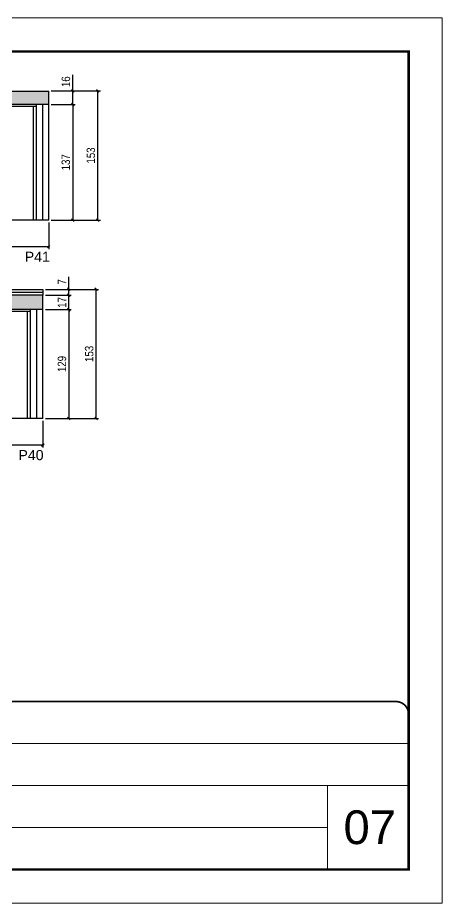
# Model space of a CAD drawing. Extents: x 3309 to 10384, y -2522 to 14608.
# Drawn here: x 7474 to 7978, y 12409 to 13459 of the extents above; entities that cross this region are included whole.
import ezdxf

# ---------------------------------------------------------------- set-up
doc = ezdxf.new("R2010")
doc.units = 0
doc.linetypes.add('CONTINUO', pattern=[0])
doc.linetypes.add('DASHED', pattern=[0.75, 0.5, -0.25])
for name, color, linetype in [('5', 5, 'Continuous'), ('COTA', 241, 'Continuous'), ('Painéis', 200, 'Continuous'), ('SARR_2.2x7', 40, 'Continuous'), ('SARR_3.5x7', 81, 'Continuous')]:
    doc.layers.add(name, color=color, linetype=linetype)
for name, color, linetype, lineweight in [('CARIMBO', 255, 'Continuous', 9), ('Folhas', 255, 'Continuous', 9), ('SARRAFO DE PRESSAO', 251, 'DASHED', 9)]:
    doc.layers.add(name, color=color, linetype=linetype, lineweight=lineweight)
doc.styles.add('ARIAL', font='arial.ttf')
doc.styles.add('COTA TECNICA', font='techl___.ttf', dxfattribs={"height": 10})
doc.styles.get("Standard").update_dxf_attribs({"font": 'arial.ttf'})
doc.dimstyles.new('PAINEL', dxfattribs={"dimtxt": 10, "dimasz": 3, "dimexe": 3, "dimexo": 3, "dimgap": 3, "dimtad": 1, "dimdec": 1, "dimzin": 12, "dimdsep": 46, "dimtxsty": 'COTA TECNICA', "dimblk1": 'OBLIQUE', "dimblk2": 'OBLIQUE', "dimsah": 1, "dimcen": 0.9, "dimclrd": 4, "dimclre": 4, "dimclrt": 240, "dimadec": 1, "dimazin": 3, "dimtfac": 1, "dimtdec": 1, "dimtmove": 0, "dimatfit": 3, "dimfxl": 1, "dimtolj": 1, "dimtzin": 12, "dimarcsym": 0})

# ---------------------------------------------------------------- blocks, each defined once
blk = doc.blocks.new('9999999999')
at = {"color": 30, "linetype": 'CONTINUO'}
for p, q in [((98564.6, 34379.6), (99584, 34379.6)), ((98564.6, 34329.8), (99488, 34329.8)), ((99584, 34329.8), (99488, 34329.8)), ((99488, 34329.8), (99488, 34230.2)), ((98564.6, 34280), (99488, 34280))]:
    blk.add_line(p, q, dxfattribs=at)
at = {"color": 30, "linetype": 'CONTINUO', "const_width": 2}
blk.add_lwpolyline([(99584, 34230.2), (99584, 34414.4, 0.414214), (99569, 34429.4), (98229, 34429.4, 0.414214), (98214, 34414.4), (98214, 34245.2, 0.414214), (98229, 34230.2), (99584, 34230.2)], format="xyb", dxfattribs=at)
at = {"layer": 'Folhas'}
blk.add_lwpolyline([(98139, 34190.2), (99624, 34190.2), (99624, 35240.2), (98139, 35240.2)], close=True, dxfattribs=at)
at = {"layer": 'Folhas', "color": 30, "const_width": 3}
blk.add_lwpolyline([(98214, 34230.2), (99584, 34230.2), (99584, 35200.2), (98214, 35200.2)], close=True, dxfattribs=at)
blk = doc.blocks.new('_Oblique')
at = {"color": 0, "linetype": 'ByBlock', "lineweight": -2}
blk.add_line((-0.5, -0.5), (0.5, 0.5), dxfattribs=at)
blk = doc.blocks.new('*D70')
at = {"layer": 'COTA', "color": 4, "lineweight": -2, "transparency": 16777216}
for p, q in [((7389.1, 13216.4), (7389.1, 13184.9)), ((7511.1, 13216.4), (7511.1, 13184.9)), ((7389.1, 13187.9), (7511.1, 13187.9))]:
    blk.add_line(p, q, dxfattribs=at)
at = {"layer": 'Defpoints', "color": 0, "transparency": 16777216}
for p in [(7389.1, 13219.4), (7511.1, 13219.4), (7511.1, 13187.9)]:
    blk.add_point(p, dxfattribs=at)
at = {"layer": 'COTA', "color": 4, "lineweight": -2, "transparency": 16777216, "xscale": 3, "yscale": 3, "zscale": 3, "rotation": 180}
blk.add_blockref('_Oblique', (7389.1, 13187.9), dxfattribs=at)
at = {"layer": 'COTA', "color": 4, "lineweight": -2, "transparency": 16777216, "xscale": 3, "yscale": 3, "zscale": 3}
blk.add_blockref('_Oblique', (7511.1, 13187.9), dxfattribs=at)
at = {"layer": 'COTA', "color": 240, "transparency": 16777216, "insert": (7450.1, 13195.9), "char_height": 10, "attachment_point": 5, "style": 'COTA TECNICA'}
blk.add_mtext('\\A1;122', dxfattribs=at)
blk = doc.blocks.new('*D73')
at = {"layer": 'COTA', "color": 4, "lineweight": -2, "transparency": 16777216}
for p, q in [((7514.1, 13356.4), (7542.6, 13356.4)), ((7539.6, 13356.4), (7539.6, 13219.4)), ((7514.1, 13219.4), (7542.6, 13219.4))]:
    blk.add_line(p, q, dxfattribs=at)
at = {"layer": 'Defpoints', "color": 0, "transparency": 16777216}
for p in [(7511.1, 13356.4), (7511.1, 13219.4), (7539.6, 13219.4)]:
    blk.add_point(p, dxfattribs=at)
at = {"layer": 'COTA', "color": 4, "lineweight": -2, "transparency": 16777216, "xscale": 3, "yscale": 3, "zscale": 3}
for p, rotation in [((7539.6, 13356.4), 90), ((7539.6, 13219.4), 270)]:
    blk.add_blockref('_Oblique', p, dxfattribs=dict(at, rotation=rotation))
at = {"layer": 'COTA', "color": 240, "transparency": 16777216, "insert": (7531.4, 13287.9), "char_height": 10, "attachment_point": 5, "rotation": 90, "style": 'COTA TECNICA'}
blk.add_mtext('\\A1;137', dxfattribs=at)
blk = doc.blocks.new('*D74')
at = {"layer": 'COTA', "color": 4, "lineweight": -2, "transparency": 16777216}
for p, q in [((7514.1, 13372.4), (7572.3, 13372.4)), ((7569.3, 13219.4), (7569.3, 13372.4)), ((7514.1, 13219.4), (7572.3, 13219.4))]:
    blk.add_line(p, q, dxfattribs=at)
at = {"layer": 'Defpoints', "color": 0, "transparency": 16777216}
for p in [(7511.1, 13372.4), (7569.3, 13372.4), (7511.1, 13219.4)]:
    blk.add_point(p, dxfattribs=at)
at = {"layer": 'COTA', "color": 4, "lineweight": -2, "transparency": 16777216, "xscale": 3, "yscale": 3, "zscale": 3}
for p, rotation in [((7569.3, 13372.4), 90), ((7569.3, 13219.4), 270)]:
    blk.add_blockref('_Oblique', p, dxfattribs=dict(at, rotation=rotation))
at = {"layer": 'COTA', "color": 240, "transparency": 16777216, "insert": (7561.1, 13295.9), "char_height": 10, "attachment_point": 5, "rotation": 90, "style": 'COTA TECNICA'}
blk.add_mtext('\\A1;153', dxfattribs=at)
blk = doc.blocks.new('*D75')
at = {"layer": 'COTA', "color": 4, "lineweight": -2, "transparency": 16777216}
for p, q in [((7539.6, 13372.4), (7539.6, 13391.4)), ((7514.1, 13372.4), (7542.6, 13372.4)), ((7539.6, 13356.4), (7539.6, 13372.4)), ((7514.1, 13356.4), (7542.6, 13356.4))]:
    blk.add_line(p, q, dxfattribs=at)
at = {"layer": 'Defpoints', "color": 0, "transparency": 16777216}
for p in [(7511.1, 13372.4), (7539.6, 13372.4), (7511.1, 13356.4)]:
    blk.add_point(p, dxfattribs=at)
at = {"layer": 'COTA', "color": 4, "lineweight": -2, "transparency": 16777216, "xscale": 3, "yscale": 3, "zscale": 3}
for p, rotation in [((7539.6, 13372.4), 90), ((7539.6, 13356.4), 270)]:
    blk.add_blockref('_Oblique', p, dxfattribs=dict(at, rotation=rotation))
at = {"layer": 'COTA', "color": 240, "transparency": 16777216, "insert": (7531.5, 13383.4), "char_height": 10, "attachment_point": 5, "rotation": 90, "style": 'COTA TECNICA'}
blk.add_mtext('\\A1;16', dxfattribs=at)
blk = doc.blocks.new('*D82')
at = {"layer": 'COTA', "color": 4, "lineweight": -2, "transparency": 16777216}
for p, q in [((7387.6, 12981.2), (7387.6, 12949.7)), ((7504.1, 12981.2), (7504.1, 12949.7)), ((7387.6, 12952.7), (7504.1, 12952.7))]:
    blk.add_line(p, q, dxfattribs=at)
at = {"layer": 'Defpoints', "color": 0, "transparency": 16777216}
for p in [(7387.6, 12984.2), (7504.1, 12984.2), (7504.1, 12952.7)]:
    blk.add_point(p, dxfattribs=at)
at = {"layer": 'COTA', "color": 4, "lineweight": -2, "transparency": 16777216, "xscale": 3, "yscale": 3, "zscale": 3, "rotation": 180}
blk.add_blockref('_Oblique', (7387.6, 12952.7), dxfattribs=at)
at = {"layer": 'COTA', "color": 4, "lineweight": -2, "transparency": 16777216, "xscale": 3, "yscale": 3, "zscale": 3}
blk.add_blockref('_Oblique', (7504.1, 12952.7), dxfattribs=at)
at = {"layer": 'COTA', "color": 240, "transparency": 16777216, "insert": (7445.9, 12960.8), "char_height": 10, "attachment_point": 5, "style": 'COTA TECNICA'}
blk.add_mtext('\\A1;116.5', dxfattribs=at)
blk = doc.blocks.new('*D85')
at = {"layer": 'COTA', "color": 4, "lineweight": -2, "transparency": 16777216}
for p, q in [((7507.1, 13113.2), (7537.9, 13113.2)), ((7534.9, 13113.2), (7534.9, 12984.2)), ((7507.1, 12984.2), (7537.9, 12984.2))]:
    blk.add_line(p, q, dxfattribs=at)
at = {"layer": 'Defpoints', "color": 0, "transparency": 16777216}
for p in [(7504.1, 13113.2), (7504.1, 12984.2), (7534.9, 12984.2)]:
    blk.add_point(p, dxfattribs=at)
at = {"layer": 'COTA', "color": 4, "lineweight": -2, "transparency": 16777216, "xscale": 3, "yscale": 3, "zscale": 3}
for p, rotation in [((7534.9, 13113.2), 90), ((7534.9, 12984.2), 270)]:
    blk.add_blockref('_Oblique', p, dxfattribs=dict(at, rotation=rotation))
at = {"layer": 'COTA', "color": 240, "transparency": 16777216, "insert": (7526.8, 13048.7), "char_height": 10, "attachment_point": 5, "rotation": 90, "style": 'COTA TECNICA'}
blk.add_mtext('\\A1;129', dxfattribs=at)
blk = doc.blocks.new('*D86')
at = {"layer": 'COTA', "color": 4, "lineweight": -2, "transparency": 16777216}
for p, q in [((7507.1, 13130.2), (7537.9, 13130.2)), ((7534.9, 13113.2), (7534.9, 13130.2)), ((7507.1, 13113.2), (7537.9, 13113.2))]:
    blk.add_line(p, q, dxfattribs=at)
at = {"layer": 'Defpoints', "color": 0, "transparency": 16777216}
for p in [(7504.1, 13130.2), (7534.9, 13130.2), (7504.1, 13113.2)]:
    blk.add_point(p, dxfattribs=at)
at = {"layer": 'COTA', "color": 4, "lineweight": -2, "transparency": 16777216, "xscale": 3, "yscale": 3, "zscale": 3}
for p, rotation in [((7534.9, 13130.2), 90), ((7534.9, 13113.2), 270)]:
    blk.add_blockref('_Oblique', p, dxfattribs=dict(at, rotation=rotation))
at = {"layer": 'COTA', "color": 240, "transparency": 16777216, "insert": (7526.8, 13121.7), "char_height": 10, "attachment_point": 5, "rotation": 90, "style": 'COTA TECNICA'}
blk.add_mtext('\\A1;17', dxfattribs=at)
blk = doc.blocks.new('*D87')
at = {"layer": 'COTA', "color": 4, "lineweight": -2, "transparency": 16777216}
for p, q in [((7507.1, 13137.2), (7570.3, 13137.2)), ((7567.3, 12984.2), (7567.3, 13137.2)), ((7507.1, 12984.2), (7570.3, 12984.2))]:
    blk.add_line(p, q, dxfattribs=at)
at = {"layer": 'Defpoints', "color": 0, "transparency": 16777216}
for p in [(7504.1, 13137.2), (7567.3, 13137.2), (7504.1, 12984.2)]:
    blk.add_point(p, dxfattribs=at)
at = {"layer": 'COTA', "color": 4, "lineweight": -2, "transparency": 16777216, "xscale": 3, "yscale": 3, "zscale": 3}
for p, rotation in [((7567.3, 13137.2), 90), ((7567.3, 12984.2), 270)]:
    blk.add_blockref('_Oblique', p, dxfattribs=dict(at, rotation=rotation))
at = {"layer": 'COTA', "color": 240, "transparency": 16777216, "insert": (7559.1, 13060.7), "char_height": 10, "attachment_point": 5, "rotation": 90, "style": 'COTA TECNICA'}
blk.add_mtext('\\A1;153', dxfattribs=at)
blk = doc.blocks.new('*D129')
at = {"layer": 'COTA', "color": 4, "lineweight": -2, "transparency": 16777216}
for p, q in [((7534.9, 13137.2), (7534.9, 13151.9)), ((7507.1, 13137.2), (7537.9, 13137.2)), ((7534.9, 13130.2), (7534.9, 13137.2)), ((7507.1, 13130.2), (7537.9, 13130.2))]:
    blk.add_line(p, q, dxfattribs=at)
at = {"layer": 'Defpoints', "color": 0, "transparency": 16777216}
for p in [(7504.1, 13137.2), (7534.9, 13137.2), (7504.1, 13130.2)]:
    blk.add_point(p, dxfattribs=at)
at = {"layer": 'COTA', "color": 4, "lineweight": -2, "transparency": 16777216, "xscale": 3, "yscale": 3, "zscale": 3}
for p, rotation in [((7534.9, 13137.2), 90), ((7534.9, 13130.2), 270)]:
    blk.add_blockref('_Oblique', p, dxfattribs=dict(at, rotation=rotation))
at = {"layer": 'COTA', "color": 240, "transparency": 16777216, "insert": (7526.8, 13146.1), "char_height": 10, "attachment_point": 5, "rotation": 90, "style": 'COTA TECNICA'}
blk.add_mtext('\\A1;7', dxfattribs=at)

msp = doc.modelspace()

# ---------------------------------------------------------------- hatches: boundary and pattern name
at = {"layer": 'COTA'}
h = msp.add_hatch(dxfattribs=at)
h.set_pattern_fill('AR-CONC', color=256, scale=0.03)
h.set_pattern_definition([(50, (112.929, 236.892), (5.4655401, -0.4781726), [0.5715, -6.2865]), (355, (112.929, 236.892), (-1.0573026, 5.7317054), [0.4572, -5.0292175]), (100.451445, (113.3843, 236.852), (4.4082374, 5.2535326), [0.4857003, -5.3427073]), (46.1842, (112.929, 238.416), (8.1323712, -1.2612698), [0.85725, -9.42975]), (96.63556, (113.6066, 238.311), (7.122124, 7.4227837), [0.7285507, -8.0140682]), (351.18415, (112.929, 238.416), (7.122124, 7.4227837), [0.685799, -7.543792]), (21, (113.691, 238.035), (4.5484317, -3.067956), [0.5715, -6.2865]), (326, (113.691, 238.035), (1.8540609, 5.525639), [0.4572, -5.0292]), (71.451445, (114.07, 237.779), (6.4024926, 2.457683), [0.4857003, -5.3426981]), (37.5, (112.9289, 236.8919), (0.0926581, 2.53665117), [0, -4.96824, 0, -5.1054, 0, -5.04825]), (7.5, (112.929, 236.8919), (2.00458988, 3.00541724), [0, -2.91084, 0, -4.85394, 0, -1.92405]), (327.5, (111.2296, 236.8919), (4.06771786, -0.17186232), [0, -1.905, 0, -5.9436, 0, -7.8867]), (317.5, (110.4676, 236.892), (4.4438754, 0.7627947), [0, -2.4765, 0, -3.94716, 0, -5.6007])])
h.paths.add_polyline_path([(7094.12, 13356.36), (7511.12, 13356.36), (7511.12, 13372.36), (6735.12, 13372.36), (6735.12, 13356.36), (7064.12, 13356.36), (7064.12, 13219.36), (7094.12, 13219.36)])
h = msp.add_hatch(dxfattribs=at)
h.set_pattern_fill('AR-CONC', color=256, scale=0.03)
h.paths.add_polyline_path([(7143.62, 13113.21), (7504.12, 13113.21), (7504.12, 13130.21), (7143.62, 13130.21), (7143.62, 13137.21), (7113.62, 13137.21), (7113.62, 13130.21), (6735.12, 13130.21), (6735.12, 13113.21), (7113.62, 13113.21), (7113.62, 12984.21), (7143.62, 12984.21)])

# ---------------------------------------------------------------- linework, layer by layer
for p, q in [((6735.12, 13372.36), (7511.12, 13372.36)), ((7511.12, 13356.36), (7511.12, 13372.36)), ((7504.12, 13113.21), (7504.12, 13130.21))]:
    msp.add_line(p, q, dxfattribs=at)
at = {"layer": 'Painéis', "linetype": 'ByBlock'}
for p, q in [((7511.12, 13356.36), (7094.12, 13356.36)), ((7511.12, 13219.36), (7511.12, 13356.36)), ((7511.12, 13219.36), (7094.12, 13219.36)), ((7504.12, 13113.21), (7143.62, 13113.21)), ((7504.12, 12984.21), (7504.12, 13113.21)), ((7504.12, 12984.21), (7143.62, 12984.21))]:
    msp.add_line(p, q, dxfattribs=at)
msp.add_lwpolyline([(7143.62, 13137.21), (7504.12, 13137.21), (7504.12, 13130.21), (7143.62, 13130.21)], close=True, dxfattribs=at)
at = {"layer": 'SARR_2.2x7', "linetype": 'Continuous'}
for p, q in [((7504.12, 13219.36), (7504.12, 13356.36)), ((7496.12, 13354.16), (7389.12, 13354.16)), ((7387.62, 13133.71), (7504.12, 13133.71)), ((7489.12, 13111.01), (7387.62, 13111.01)), ((7497.12, 12984.21), (7497.12, 13113.21))]:
    msp.add_line(p, q, dxfattribs=at)
at = {"layer": 'SARR_3.5x7'}
for p, q in [((7496.12, 13356.36), (7496.12, 13219.36)), ((7492.62, 13354.16), (7492.62, 13219.36)), ((7485.62, 13111.01), (7485.62, 12984.21)), ((7489.12, 13113.21), (7489.12, 12984.21))]:
    msp.add_line(p, q, dxfattribs=at)

# ---------------------------------------------------------------- block references
at = {"layer": 'SARRAFO DE PRESSAO', "color": 6, "linetype": 'ByBlock'}
msp.add_blockref('9999999999', (-91646.11, -21780.92), dxfattribs=at)

# ---------------------------------------------------------------- texts
at = {"layer": '5', "linetype": 'Continuous'}
for s, p in [('P41', (7482.64, 13169.85)), ('P40', (7475.17, 12934.7))]:
    msp.add_text(s, height=12, rotation=0.00004, dxfattribs=at).set_placement(p)
at = {"layer": 'CARIMBO', "style": 'ARIAL'}
msp.add_text('07', height=40, dxfattribs=at).set_placement((7860.73, 12479.43))

# ---------------------------------------------------------------- dimensions: what is measured, and where the dimension line sits
at = {"layer": 'COTA'}
for base, p1, p2, picture, middle in [((7539.6, 13372.36), (7511.12, 13356.36), (7511.12, 13372.36), '*D75', (7531.5, 13383.37)), ((7569.3, 13372.36), (7511.12, 13219.36), (7511.12, 13372.36), '*D74', (7561.08, 13295.86)), ((7539.6, 13219.36), (7511.12, 13356.36), (7511.12, 13219.36), '*D73', (7531.38, 13287.86)), ((7534.86, 13137.21), (7504.12, 13130.21), (7504.12, 13137.21), '*D129', (7526.79, 13146.08)), ((7567.31, 13137.21), (7504.12, 12984.21), (7504.12, 13137.21), '*D87', (7559.09, 13060.71)), ((7534.86, 13130.21), (7504.12, 13113.21), (7504.12, 13130.21), '*D86', (7526.79, 13121.71)), ((7534.86, 12984.21), (7504.12, 13113.21), (7504.12, 12984.21), '*D85', (7526.77, 13048.71))]:
    dim = msp.add_linear_dim(base=base, p1=p1, p2=p2, angle=90, dimstyle='PAINEL', dxfattribs=at)
    dim.commit()
    dim.dimension.update_dxf_attribs({"geometry": picture, "text_midpoint": middle})
for base, p1, p2, picture, middle in [((7511.12, 13187.86), (7389.12, 13219.36), (7511.12, 13219.36), '*D70', (7450.12, 13195.92)), ((7504.12, 12952.71), (7387.62, 12984.21), (7504.12, 12984.21), '*D82', (7445.87, 12960.82))]:
    dim = msp.add_linear_dim(base=base, p1=p1, p2=p2, dimstyle='PAINEL', dxfattribs=at)
    dim.commit()
    dim.dimension.update_dxf_attribs({"geometry": picture, "text_midpoint": middle})

doc.saveas('drawing.dxf')
